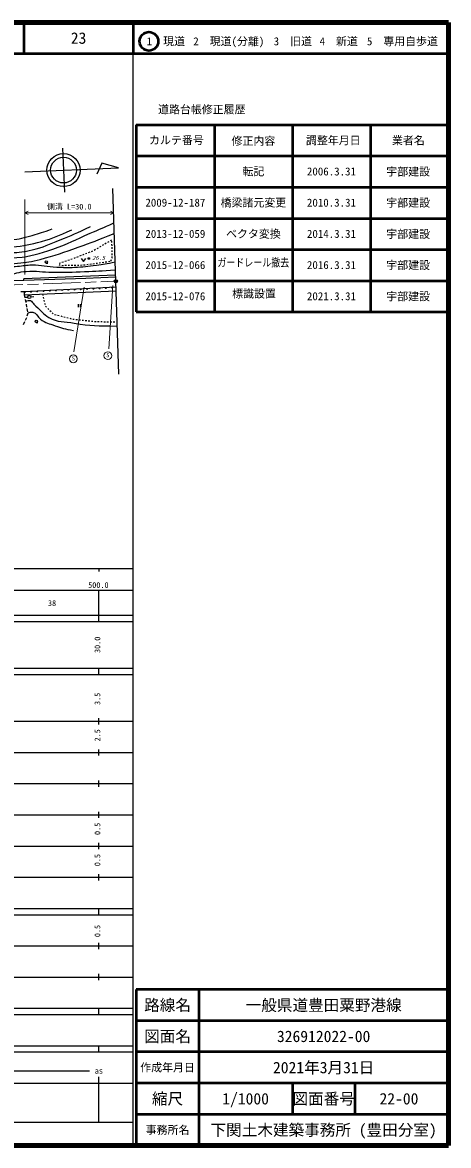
# Model space of a CAD drawing. Units: millimetres, scale not verified. Extents: x 40000 to 680000, y 20000 to 380000.
# Drawn here: x 543532 to 680000, y 20000 to 380000 of the extents above; entities that cross this region are included whole.
import ezdxf
from ezdxf.enums import TextEntityAlignment as Align

# ---------------------------------------------------------------- set-up
doc = ezdxf.new("R2010")
doc.units = ezdxf.units.MM
doc.header["$LTSCALE"] = 1000
doc.header["$PDMODE"] = 32
doc.header["$PDSIZE"] = 500
doc.linetypes.add('CHAIN', pattern=[18.5, 12, -1.5, 3.5, -1.5])
for name, color, linetype, lineweight in [('M-BGD', 7, 'Continuous', 25), ('M-BMK', 2, 'CHAIN', 13), ('M-BMK-SRVR', 3, 'Continuous', 25), ('M-STR-HTXT', 7, 'Continuous', 13), ('M-TTL', 2, 'Continuous', 140), ('M-TTL-BAND', 7, 'Continuous', 25), ('M-TTL-FRAM', 2, 'Continuous', 50), ('M-TTL-LINE', 7, 'Continuous', 50)]:
    doc.layers.add(name, color=color, linetype=linetype, lineweight=lineweight)
doc.layers.add('M-OTRS', color=6, linetype='Continuous')
doc.layers.add('M-TTL-TXT', color=7, linetype='Continuous')
doc.styles.add('ＭＳ ゴシック', font='')
doc.styles.get('ＭＳ ゴシック').set_extended_font_data('MS Gothic')

msp = doc.modelspace()

# ---------------------------------------------------------------- linework, layer by layer
at = {"layer": 'M-BGD'}
for p, q in [((556376, 339719), (556968, 325614)), ((568940, 334948), (567325, 331347)), ((574304, 333407), (568940, 334948)), ((544330, 332148), (574304, 333407)), ((574435, 267223), (572438, 326754)), ((571202, 309713), (570770, 309461)), ((572065, 310217), (571634, 309965)), ((572199, 309431), (572193, 309931)), ((565082, 306338), (564616, 306157)), ((566014, 306701), (565548, 306520)), ((566884, 307192), (566452, 306940)), ((567747, 307696), (567316, 307444)), ((568611, 308201), (568179, 307949)), ((569475, 308705), (569043, 308453)), ((570338, 309209), (569906, 308957)), ((572211, 308431), (572205, 308931)), ((572223, 307431), (572217, 307931)), ((572236, 306432), (572230, 306931)), ((551143, 302863), (551643, 302863)), ((555237, 302465), (555647, 302178)), ((555712, 302852), (555238, 302693)), ((556660, 303171), (556186, 303012)), ((557607, 303490), (557134, 303331)), ((558555, 303809), (558081, 303649)), ((559491, 304161), (559025, 303980)), ((560423, 304524), (559957, 304343)), ((561355, 304887), (560889, 304705)), ((562286, 305250), (561820, 305068)), ((562328, 304376), (563078, 303376)), ((563218, 305613), (562752, 305431)), ((563078, 303376), (563828, 304376)), ((564150, 305976), (563684, 305794)), ((564120, 302400), (564615, 302470)), ((565110, 302540), (565605, 302610)), ((566100, 302680), (566595, 302751)), ((567090, 302821), (567585, 302891)), ((568080, 302961), (568575, 303031)), ((569070, 303101), (569565, 303171)), ((570060, 303242), (570555, 303312)), ((571050, 303382), (571545, 303452)), ((571871, 303498), (572039, 303970)), ((572206, 304441), (572258, 304589)), ((572248, 305432), (572242, 305932)), ((572258, 304589), (572254, 304932)), ((573366, 299002), (543915, 297841)), ((556130, 302134), (556630, 302143)), ((557130, 302153), (557630, 302162)), ((558130, 302172), (558630, 302181)), ((559130, 302190), (559630, 302200)), ((560129, 302209), (560629, 302219)), ((561129, 302228), (561629, 302238)), ((562129, 302247), (562629, 302256)), ((563129, 302266), (563181, 302267)), ((563181, 302267), (563624, 302330)), ((528629, 297200), (543934, 297341)), ((543934, 297341), (543915, 297841)), ((543934, 297341), (563849, 298080)), ((544009, 293772), (573495, 295233)), ((563849, 298080), (573385, 298502)), ((543048, 293772), (544009, 293772)), ((544023, 293773), (544077, 292675)), ((544077, 292675), (573537, 293981)), ((544077, 292675), (544273, 291694)), ((544212, 291908), (545210, 291984)), ((546207, 292061), (547204, 292138)), ((549893, 292933), (550017, 292448)), ((550140, 291964), (550264, 291479)), ((544371, 291204), (544568, 290223)), ((544666, 289733), (544862, 288752)), ((544960, 288262), (545156, 287281)), ((550387, 290995), (550511, 290510)), ((550634, 290026), (550758, 289541)), ((550906, 289070), (551259, 288717)), ((551613, 288363), (551966, 288010)), ((561363, 289696), (561363, 288696)), ((562113, 288696), (562113, 289696)), ((544832, 285266), (544419, 284440)), ((544851, 285340), (544832, 285266)), ((545230, 286792), (544977, 285824)), ((552320, 287656), (552673, 287303)), ((553027, 286949), (553380, 286595)), ((553830, 286410), (554314, 286286)), ((554799, 286163), (555283, 286039)), ((555768, 285915), (556252, 285791)), ((556737, 285667), (557221, 285544)), ((557705, 285420), (558190, 285296)), ((558674, 285172), (559159, 285048)), ((559643, 284925), (559648, 284923)), ((559648, 284923), (560140, 284872)), ((560638, 284820), (561135, 284768)), ((561632, 284716), (562129, 284663)), ((562627, 284611), (563124, 284559)), ((563621, 284507), (564118, 284455)), ((564616, 284403), (565113, 284351)), ((544195, 283993), (543748, 283099)), ((547919, 283862), (548419, 283862)), ((565610, 284299), (566108, 284247)), ((566605, 284195), (566851, 284169)), ((566851, 284169), (567103, 284161)), ((567603, 284147), (568103, 284132)), ((568603, 284118), (569103, 284103)), ((569602, 284088), (570102, 284074)), ((570602, 284059), (571102, 284045)), ((571601, 284030), (572101, 284016)), ((572601, 284001), (573101, 283986)), ((573601, 283972), (573873, 283964))]:
    msp.add_line(p, q, dxfattribs=at)
for centre, radius in [((556672, 332666), 5294), ((556672, 332666), 4118), ((551143, 303238), 375), ((564793, 304336), 100), ((564793, 304336), 80), ((564793, 304336), 60), ((564793, 304336), 40), ((564793, 304336), 20), ((564793, 304336), 20), ((545708, 292023), 500), ((547919, 284237), 375)]:
    msp.add_circle(centre, radius, dxfattribs=at)
for centre in [(544258, 293785), (546256, 293883), (548253, 293982), (550251, 294081), (552249, 294180), (554246, 294279), (556244, 294378), (558241, 294477), (560239, 294576), (562236, 294675), (564234, 294774), (566231, 294873), (568229, 294972), (570227, 295071), (572224, 295170)]:
    msp.add_arc(centre, 250, 182.83637, 2.83637, dxfattribs=at)
for points, knots in [([(513149, 318083), (516505, 318523), (517846, 318942), (520755, 318329), (521900, 318088), (522582, 318015), (523636, 317506), (525325, 316691), (525524, 315213), (527066, 314145), (528179, 313374), (528997, 313274), (530152, 312567), (531263, 311888), (531598, 311007), (532828, 310578), (535410, 309678), (537095, 310130), (539824, 310304), (542557, 310478), (544041, 311031), (546684, 311744), (549187, 312420), (550055, 312729), (552995, 313802)], [0, 0, 0, 0, 1, 1, 1, 2, 2, 2, 3, 3, 3, 4, 4, 4, 5, 5, 5, 6, 6, 6, 7, 7, 7, 8, 8, 8, 8]), ([(512028, 312205), (514787, 312111), (515557, 312114), (517805, 311881), (519094, 311748), (519836, 311767), (521098, 311470), (523708, 310854), (524989, 309931), (527477, 308932), (529920, 307951), (531143, 306931), (533719, 306394), (536081, 305902), (537482, 306083), (539893, 306188), (542539, 306303), (544037, 306473), (546615, 307080), (550245, 307934), (552131, 308938), (555601, 310304), (559464, 311824), (560737, 312427), (565342, 314557)], [0, 0, 0, 0, 1, 1, 1, 2, 2, 2, 3, 3, 3, 4, 4, 4, 5, 5, 5, 6, 6, 6, 7, 7, 7, 8, 8, 8, 8]), ([(513798, 314866), (516125, 314998), (517073, 314973), (519109, 314557), (521787, 314009), (522985, 312776), (525488, 311676), (528367, 310410), (529819, 309169), (532896, 308520), (535732, 307922), (537412, 307926), (540305, 308109), (544002, 308342), (546060, 308847), (549634, 309823), (553536, 310890), (554954, 311562), (559305, 313528)], [0, 0, 0, 0, 1, 1, 1, 2, 2, 2, 3, 3, 3, 4, 4, 4, 5, 5, 5, 6, 6, 6, 6]), ([(527678, 306344), (529839, 305607), (531275, 305128), (533719, 304747), (536817, 304265), (538625, 304300), (541745, 304610), (546349, 305068), (548876, 305903), (553269, 307354), (558080, 308943), (560552, 310426), (565205, 312430), (568177, 313711), (569113, 314115), (572808, 315727)], [0, 0, 0, 0, 1, 1, 1, 2, 2, 2, 3, 3, 3, 4, 4, 4, 5, 5, 5, 5]), ([(509585, 308038), (512869, 307763), (513720, 307702), (516365, 307423), (518027, 307247), (518990, 307325), (520618, 306942), (522429, 306517), (523275, 305769), (525008, 305090), (526523, 304497), (527346, 304073), (528918, 303650), (531095, 303064), (532364, 302877), (534611, 302690), (537469, 302451), (539092, 302607), (541951, 302827), (544823, 303048), (546424, 303375), (549222, 304061), (554061, 305249), (556659, 306330), (561363, 307971), (565916, 309559), (567401, 310138), (572923, 312301)], [0, 0, 0, 0, 1, 1, 1, 2, 2, 2, 3, 3, 3, 4, 4, 4, 5, 5, 5, 6, 6, 6, 7, 7, 7, 8, 8, 8, 9, 9, 9, 9]), ([(509311, 307086), (511167, 306484), (511752, 306338), (513347, 305982), (515928, 305406), (517478, 305694), (520069, 305159), (522085, 304742), (523116, 304141), (525076, 303513), (527215, 302828), (528353, 302189), (530564, 301798), (532969, 301373), (534364, 301426), (536806, 301455), (538822, 301479), (539942, 301695), (541951, 301866), (543747, 302019), (544745, 302253), (546547, 302278), (549666, 302321), (551387, 301720), (554504, 301592), (556726, 301501), (557976, 301410), (560197, 301523), (562940, 301663), (564474, 301834), (567194, 302209), (569562, 302536), (570361, 302680), (573227, 303234)], [0, 0, 0, 0, 1, 1, 1, 2, 2, 2, 3, 3, 3, 4, 4, 4, 5, 5, 5, 6, 6, 6, 7, 7, 7, 8, 8, 8, 9, 9, 9, 10, 10, 10, 11, 11, 11, 11]), ([(511425, 304767), (515227, 303673), (516197, 303397), (519246, 302484), (521795, 301720), (523188, 301170), (525762, 300495), (528340, 299818), (529765, 299256), (532416, 298985), (534869, 298735), (536275, 298861), (538727, 299123), (541110, 299376), (542372, 300058), (544763, 300220), (548026, 300441), (549861, 299974), (553132, 299946), (557152, 299912), (559404, 299995), (563421, 300152), (567288, 300303), (568549, 300387), (573311, 300715)], [0, 0, 0, 0, 1, 1, 1, 2, 2, 2, 3, 3, 3, 4, 4, 4, 5, 5, 5, 6, 6, 6, 7, 7, 7, 8, 8, 8, 8]), ([(544507, 290524), (544752, 290738), (544977, 290809), (545312, 290891), (546504, 291184), (546902, 289818), (547850, 289039), (549494, 287688), (550140, 286564), (551966, 285472), (554772, 283794), (556908, 284184), (560129, 283620), (565446, 282688), (567490, 282793), (573917, 282664)], [0, 0, 0, 0, 1, 1, 1, 2, 2, 2, 3, 3, 3, 4, 4, 4, 5, 5, 5, 5]), ([(545243, 286844), (545798, 287099), (546197, 287162), (546821, 287118), (548126, 287027), (548224, 285613), (549291, 284855), (550914, 283701), (552084, 283479), (553955, 282797), (556196, 281979), (557078, 281817), (559854, 281219)], [0, 0, 0, 0, 1, 1, 1, 2, 2, 2, 3, 3, 3, 4, 4, 4, 4])]:
    msp.add_open_spline(points, degree=3, knots=knots, dxfattribs=at)
msp.add_point((564793, 304336), dxfattribs=at)
at = {"layer": 'M-BMK'}
msp.add_line((531652, 295553), (572935, 297020), dxfattribs=at)
at = {"layer": 'M-BMK-SRVR'}
msp.add_circle((573435, 297038), 500, dxfattribs=at)
at = {"layer": 'M-OTRS'}
msp.add_point((573435, 297038), dxfattribs=at)
at = {"layer": 'M-STR-HTXT'}
for p, q in [((544337, 299241), (544337, 323303)), ((544337, 319006), (545337, 319526)), ((544337, 319006), (572673, 319006)), ((544337, 319006), (545337, 318486)), ((572673, 319006), (571673, 319526)), ((572673, 319006), (571673, 318486)), ((563269, 295201), (559965, 274372)), ((572462, 295632), (571169, 275378))]:
    msp.add_line(p, q, dxfattribs=at)
for centre in [(570882, 273187), (559821, 272181)]:
    msp.add_circle(centre, 1250, dxfattribs=at)
at = {"layer": 'M-TTL'}
for p, q in [((680000, 380000), (40000, 380000)), ((680000, 20000), (680000, 380000)), ((40000, 20000), (680000, 20000))]:
    msp.add_line(p, q, dxfattribs=at)
at = {"layer": 'M-TTL-BAND'}
for p, q in [((579000, 20000), (579000, 370000)), ((40000, 205000), (579000, 205000)), ((568000, 205000), (568000, 204000)), ((68000, 198000), (579000, 198000)), ((568000, 188000), (568000, 198000)), ((40000, 190000), (579000, 190000)), ((40000, 188000), (579000, 188000)), ((40000, 173000), (579000, 173000)), ((568000, 171000), (568000, 173000)), ((40000, 171000), (579000, 171000)), ((40000, 156000), (579000, 156000)), ((568000, 155000), (568000, 157000)), ((46000, 146000), (579000, 146000)), ((568000, 145000), (568000, 147000)), ((568000, 135000), (568000, 137000)), ((52000, 136000), (579000, 136000)), ((46000, 126000), (579000, 126000)), ((568000, 125000), (568000, 127000)), ((52000, 116000), (579000, 116000)), ((568000, 115000), (568000, 117000)), ((46000, 106000), (579000, 106000)), ((568000, 105000), (568000, 107000)), ((40000, 96000), (579000, 96000)), ((40000, 94000), (579000, 94000)), ((568000, 94000), (568000, 96000)), ((49000, 84000), (579000, 84000)), ((568000, 83000), (568000, 85000)), ((40000, 74000), (579000, 74000)), ((568000, 73000), (568000, 75000)), ((40000, 64000), (579000, 64000)), ((40000, 62000), (579000, 62000)), ((568000, 62000), (568000, 64000)), ((40000, 52000), (579000, 52000)), ((568000, 50000), (568000, 52000)), ((40000, 50000), (579000, 50000)), ((229500, 44000), (565000, 44000)), ((40000, 40000), (579000, 40000)), ((568000, 27500), (568000, 42000)), ((68000, 27500), (579000, 27500))]:
    msp.add_line(p, q, dxfattribs=at)
at = {"layer": 'M-TTL-FRAM'}
for p, q in [((580000, 347197), (580000, 287197)), ((580000, 347197), (680000, 347197)), ((580000, 287197), (680000, 287197)), ((680000, 70000), (580000, 70000)), ((580000, 70000), (580000, 20000))]:
    msp.add_line(p, q, dxfattribs=at)
at = {"layer": 'M-TTL-LINE'}
for p, q in [((543997, 380000), (543997, 370000)), ((579000, 380000), (579000, 370000)), ((40000, 370000), (680000, 370000)), ((605000, 347197), (605000, 287197)), ((630000, 347197), (630000, 287197)), ((655000, 347197), (655000, 287197)), ((580000, 337197), (680000, 337197)), ((580000, 327197), (680000, 327197)), ((580000, 317197), (680000, 317197)), ((580000, 307197), (680000, 307197)), ((580000, 297197), (680000, 297197)), ((600000, 70000), (600000, 20000)), ((680000, 60000), (580000, 60000)), ((680000, 50000), (580000, 50000)), ((680000, 40000), (580000, 40000)), ((630000, 40000), (630000, 30000)), ((650000, 40000), (650000, 30000)), ((680000, 30000), (580000, 30000))]:
    msp.add_line(p, q, dxfattribs=at)
msp.add_circle((584031, 373958), 3000, dxfattribs=at)

# ---------------------------------------------------------------- texts
at = {"layer": 'M-BGD', "style": 'ＭＳ ゴシック', "oblique": 15}
msp.add_text('26.5', height=1320, dxfattribs=at).set_placement((567917, 303462), align=Align.BOTTOM_CENTER)
at = {"layer": 'M-STR-HTXT', "style": 'ＭＳ ゴシック'}
for s, height, p in [('側溝 L=30.0', 1833, (558505, 319506)), ('S', 1320, (570882, 272287)), ('S', 1320, (559821, 271281))]:
    msp.add_text(s, height=height, dxfattribs=at).set_placement(p, align=Align.BOTTOM_CENTER)
at = {"layer": 'M-TTL-BAND', "style": 'ＭＳ ゴシック'}
for s, p in [('500.0', (567844, 198195)), ('38', (553000, 192405)), ('as', (568000, 42500))]:
    msp.add_text(s, height=1833, dxfattribs=at).set_placement(p, align=Align.BOTTOM_CENTER)
for s, p in [('30.0', (569000, 180500)), ('3.5', (569000, 163174)), ('2.5', (569000, 151500)), ('0.5', (569000, 121500)), ('0.5', (569000, 111500)), ('0.5', (569000, 88764))]:
    msp.add_text(s, height=1833, rotation=90, dxfattribs=at).set_placement(p, align=Align.BOTTOM_CENTER)
at = {"layer": 'M-TTL-TXT', "style": 'ＭＳ ゴシック'}
for s, height, p in [('23', 3666, (561497, 375000)), ('1\u3000現道', 2566, (589448, 373958)), ('2\u3000現道(分離)', 2566, (609619, 373958)), ('3\u3000旧道', 2566, (630121, 373958)), ('4\u3000新道', 2566, (644824, 373958)), ('5\u3000専用自歩道', 2566, (665228, 373958)), ('道路台帳修正履歴', 2566, (600968, 352113)), ('カルテ番号', 2566, (592839, 342277)), ('修正内容', 2566, (617509, 342023)), ('調整年月日', 2566, (643089, 342197)), ('業者名', 2566, (667134, 342197)), ('転記', 2566, (617500, 332245)), ('2006.3.31', 2566, (642500, 332245)), ('宇部建設', 2566, (667077, 332189)), ('2009-12-187', 2566, (592500, 322245)), ('橋梁諸元変更', 2566, (617500, 322245)), ('2010.3.31', 2566, (642500, 322245)), ('宇部建設', 2566, (667077, 322189)), ('2013-12-059', 2566, (592500, 312245)), ('ベクタ変換', 2566, (617500, 312245)), ('2014.3.31', 2566, (642500, 312245)), ('宇部建設', 2566, (667077, 312189)), ('2015-12-066', 2566, (592500, 302245)), ('2016.3.31', 2566, (642500, 302245)), ('宇部建設', 2566, (667077, 302189)), ('2015-12-076', 2566, (592500, 292245)), ('2021.3.31', 2566, (642500, 292245)), ('宇部建設', 2566, (667077, 292189)), ('路線名', 3666, (590000, 65000)), ('路線名', 3666, (590000, 65000)), ('一般県道豊田粟野港線', 3666, (640000, 65000)), ('図面名', 3666, (590000, 55000)), ('図面名', 3666, (590000, 55000)), ('326912022-00', 3666, (640000, 55000)), ('2021年3月31日', 3666, (640000, 45000)), ('作成年月日', 2566, (590000, 45000)), ('作成年月日', 2566, (590000, 45000)), ('縮尺', 3666, (590000, 35000)), ('縮尺', 3666, (590000, 35000)), ('1/1000', 3666, (615000, 35000)), ('図面番号', 3666, (640000, 35000)), ('図面番号', 3666, (640000, 35000)), ('22-00', 3666, (664125, 35000)), ('事務所名', 2566, (590000, 25000)), ('事務所名', 2566, (590000, 25000)), ('下関土木建築事務所 (豊田分室)', 3666, (640000, 25000))]:
    msp.add_text(s, height=height, dxfattribs=at).set_placement(p, align=Align.MIDDLE_CENTER)
at = {"layer": 'M-TTL-TXT', "style": 'ＭＳ ゴシック', "width": 0.8}
msp.add_text('ガードレール撤去', height=2566, dxfattribs=at).set_placement((605970, 300995), align=Align.BOTTOM_LEFT)
at = {"layer": 'M-TTL-TXT', "style": 'ＭＳ ゴシック'}
msp.add_text('標識設置', height=2566, dxfattribs=at).set_placement((610694, 290995), align=Align.BOTTOM_LEFT)

doc.saveas('drawing.dxf')
